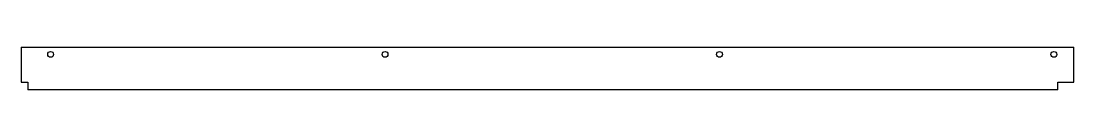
# Model space of a CAD drawing. Header units: millimetres. Extents: x 0 to 2708, y 0 to 110.
import ezdxf

# ---------------------------------------------------------------- set-up
doc = ezdxf.new("R2010")
doc.units = ezdxf.units.MM

msp = doc.modelspace()

# ---------------------------------------------------------------- linework, layer by layer
at = {"color": 7, "linetype": 'Continuous', "lineweight": 25}
for p, q in [((0, 110), (0, 19.9)), ((0, 110), (2707.5, 110)), ((2707.5, 19.9), (2707.5, 110)), ((0, 19.9), (17, 19.9)), ((17, 19.9), (17, 0)), ((2666, 0), (17, 0)), ((2666, 19.9), (2707.5, 19.9)), ((2666, 0), (2666, 19.9))]:
    msp.add_line(p, q, dxfattribs=at)
for centre in [(76, 91.3), (936, 91.3), (1796, 91.3), (2656, 91.3)]:
    msp.add_circle(centre, 7.5, dxfattribs=at)

doc.saveas('drawing.dxf')
